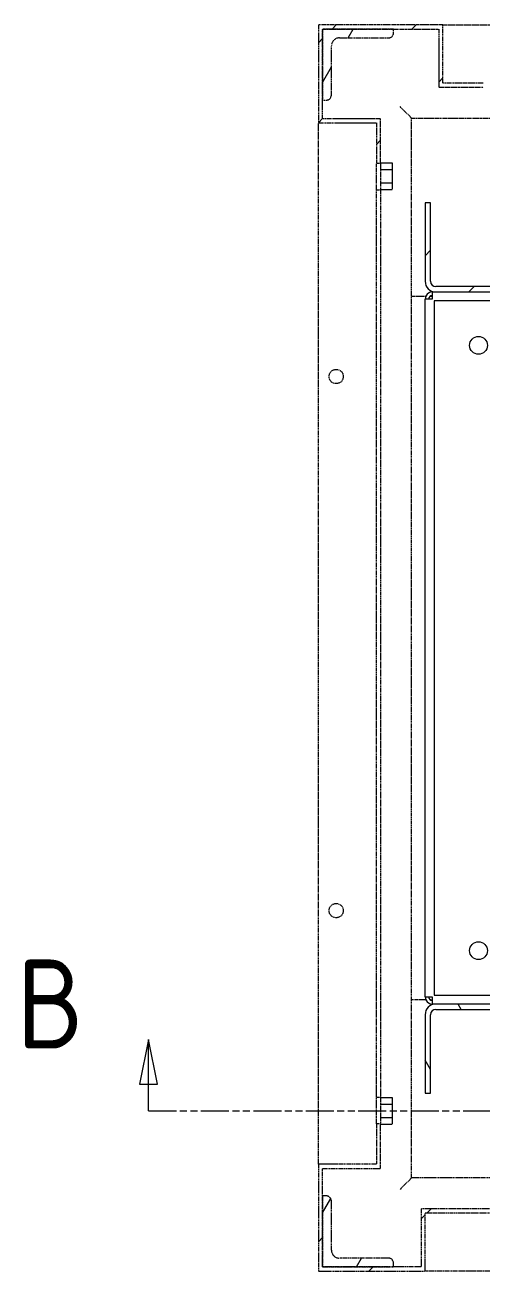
# Model space of a CAD drawing. Header units: millimetres. Extents: x 0 to 8410, y 0 to 5940.
# Drawn here: x 3042 to 3298, y 3684 to 4384 of the extents above; entities that cross this region are included whole.
import ezdxf

# ---------------------------------------------------------------- set-up
doc = ezdxf.new("R2010")
doc.units = ezdxf.units.MM
doc.header["$LTSCALE"] = 10
doc.linetypes.add('CHAIN', pattern=[0.3543, 0.2362, -0.0295, 0.0591, -0.0295])
doc.linetypes.add('DOUBLE_DASH_CHAIN', pattern=[1.2403, 0.6614, -0.0827, 0.1654, -0.0827, 0.1654, -0.0827])
doc.layers.add('가시적인 것(ISO)', color=3, linetype='Continuous', lineweight=5, true_color=0x00ff00)
doc.layers.add('참조(ISO)', color=6, linetype='DOUBLE_DASH_CHAIN', lineweight=5, true_color=0xff00ff)
doc.layers.add('단면선(ISO)', color=7, linetype='CHAIN', lineweight=5)
doc.layers.add('해치(ISO)', color=7, linetype='Continuous', lineweight=5)
doc.styles.add('부품번호텍스트_PSTEK_POSCO', font='isocp.shx')
pattern_1 = [(45, (0, 0), (-22.45064, 22.45064), [])]

# ---------------------------------------------------------------- blocks, each defined once
blk = doc.blocks.new('2dTransSection1')
at = {"layer": '단면선(ISO)', "linetype": 'Continuous'}
for p, q in [((311.147, 381.45), (310.647, 378.95)), ((311.147, 378.95), (311.147, 381.45)), ((311.647, 378.95), (311.147, 381.45)), ((310.647, 378.95), (311.647, 378.95)), ((311.147, 377.45), (311.147, 378.95)), ((311.147, 377.45), (311.307, 377.45))]:
    blk.add_line(p, q, dxfattribs=at)
at = {"layer": '단면선(ISO)', "linetype": 'DOUBLE_DASH_CHAIN', "ltscale": 0.237772}
blk.add_line((311.147, 377.45), (458.761, 377.45), dxfattribs=at)
at = {"layer": '단면선(ISO)', "linetype": 'Continuous', "flags": 128}
blk.add_lwpolyline([(311.647, 378.95), (311.147, 381.45), (310.647, 378.95), (311.647, 378.95)], dxfattribs=at)
at = {"layer": '단면선(ISO)'}
blk.add_solid([(311.647, 378.95), (311.147, 381.45), (310.647, 378.95), (311.647, 378.95)], dxfattribs=at)
at = {"layer": '단면선(ISO)', "insert": (303.721, 380.95), "char_height": 5, "attachment_point": 7, "style": '부품번호텍스트_PSTEK_POSCO'}
blk.add_mtext('B', dxfattribs=at)

msp = doc.modelspace()

# ---------------------------------------------------------------- hatches: boundary and pattern name
at = {"layer": '해치(ISO)'}
h = msp.add_hatch(dxfattribs=at)
h.set_pattern_fill('ANSI31', color=256, scale=254, style=0)
h.set_pattern_definition(pattern_1)
h.paths.add_polyline_path([(4439.29, 4349.43), (4439.29, 4382.13), (4464.69, 4382.13), (4504.69, 4382.13), (4504.69, 4342.13), (4504.69, 4331.73), (4471.99, 4331.73), (4471.99, 4306.73), (4474.29, 4306.73), (4474.29, 4329.43), (4506.99, 4329.43), (4506.99, 4384.43), (4436.99, 4384.43), (4436.99, 4351.73), (4414.29, 4351.73), (4414.29, 4349.43)])
h.paths.add_polyline_path([(3241.99, 4331.73), (3209.29, 4331.73), (3209.29, 4342.13), (3209.29, 4382.13), (3249.29, 4382.13), (3274.69, 4382.13), (3274.69, 4349.43), (3299.69, 4349.43), (3299.69, 4351.73), (3276.99, 4351.73), (3276.99, 4384.43), (3206.99, 4384.43), (3206.99, 4329.43), (3239.69, 4329.43), (3239.69, 4306.73), (3241.99, 4306.73)])
h.paths.add_polyline_path([(4449.29, 3686.73), (4449.29, 3719.43), (4399.29, 3719.43), (4399.29, 3696.73), (4401.59, 3696.73), (4401.59, 3717.13), (4446.99, 3717.13), (4446.99, 3684.43), (4506.99, 3684.43), (4506.99, 3744.43), (4474.29, 3744.43), (4474.29, 3767.13), (4471.99, 3767.13), (4471.99, 3742.13), (4504.69, 3742.13), (4504.69, 3726.73), (4504.69, 3686.73), (4464.69, 3686.73)])
h.paths.add_polyline_path([(3264.69, 3719.43), (3264.69, 3686.73), (3249.29, 3686.73), (3209.29, 3686.73), (3209.29, 3726.73), (3209.29, 3742.13), (3241.99, 3742.13), (3241.99, 3767.13), (3239.69, 3767.13), (3239.69, 3744.43), (3206.99, 3744.43), (3206.99, 3684.43), (3266.99, 3684.43), (3266.99, 3717.13), (3312.39, 3717.13), (3312.39, 3696.73), (3314.69, 3696.73), (3314.69, 3719.43), (3299.69, 3719.43)])
h = msp.add_hatch(dxfattribs=at)
h.set_pattern_fill('ANSI31', color=256, scale=254, angle=14.99998, style=0)
h.set_pattern_definition([(60, (0, 0), (-27.4963, 15.87501), [])])
edge = h.paths.add_edge_path()
edge.add_line((3209.29, 3686.73), (3249.29, 3686.73))
edge.add_line((3249.29, 3686.73), (3249.29, 3688.73))
edge.add_ellipse((3246.29, 3688.73), major_axis=(3, 0), ratio=1, start_angle=0, end_angle=90)
edge.add_line((3246.29, 3691.73), (3218.79, 3691.73))
edge.add_ellipse((3218.79, 3696.23), major_axis=(0, -4.5), ratio=1, start_angle=270, end_angle=360, ccw=False)
edge.add_line((3214.29, 3696.23), (3214.29, 3723.73))
edge.add_ellipse((3211.29, 3723.73), major_axis=(3, 0), ratio=1, start_angle=0, end_angle=90)
edge.add_line((3211.29, 3726.73), (3209.29, 3726.73))
edge.add_line((3209.29, 3726.73), (3209.29, 3686.73))
edge = h.paths.add_edge_path()
edge.add_ellipse((4495.19, 3696.23), major_axis=(4.5, 0), ratio=1, start_angle=270, end_angle=360)
edge.add_line((4499.69, 3696.23), (4499.69, 3723.73))
edge.add_ellipse((4502.69, 3723.73), major_axis=(0, 3), ratio=1, start_angle=0, end_angle=90, ccw=False)
edge.add_line((4502.69, 3726.73), (4504.69, 3726.73))
edge.add_line((4504.69, 3726.73), (4504.69, 3686.73))
edge.add_line((4504.69, 3686.73), (4464.69, 3686.73))
edge.add_line((4464.69, 3686.73), (4464.69, 3688.73))
edge.add_ellipse((4467.69, 3688.73), major_axis=(0, 3), ratio=1, start_angle=0, end_angle=90, ccw=False)
edge.add_line((4467.69, 3691.73), (4495.19, 3691.73))
edge = h.paths.add_edge_path()
edge.add_ellipse((3218.79, 4372.63), major_axis=(-4.5, 0), ratio=1, start_angle=270, end_angle=360)
edge.add_line((3214.29, 4372.63), (3214.29, 4345.13))
edge.add_ellipse((3211.29, 4345.13), major_axis=(0, -3), ratio=1, start_angle=0, end_angle=90, ccw=False)
edge.add_line((3211.29, 4342.13), (3209.29, 4342.13))
edge.add_line((3209.29, 4342.13), (3209.29, 4382.13))
edge.add_line((3209.29, 4382.13), (3249.29, 4382.13))
edge.add_line((3249.29, 4382.13), (3249.29, 4380.13))
edge.add_ellipse((3246.29, 4380.13), major_axis=(0, -3), ratio=1, start_angle=0, end_angle=90, ccw=False)
edge.add_line((3246.29, 4377.13), (3218.79, 4377.13))
edge = h.paths.add_edge_path()
edge.add_line((4467.69, 4377.13), (4495.19, 4377.13))
edge.add_ellipse((4495.19, 4372.63), major_axis=(0, 4.5), ratio=1, start_angle=270, end_angle=360, ccw=False)
edge.add_line((4499.69, 4372.63), (4499.69, 4345.13))
edge.add_ellipse((4502.69, 4345.13), major_axis=(-3, 0), ratio=1, start_angle=0, end_angle=90)
edge.add_line((4502.69, 4342.13), (4504.69, 4342.13))
edge.add_line((4504.69, 4342.13), (4504.69, 4382.13))
edge.add_line((4504.69, 4382.13), (4464.69, 4382.13))
edge.add_line((4464.69, 4382.13), (4464.69, 4380.13))
edge.add_ellipse((4467.69, 4380.13), major_axis=(-3, 0), ratio=1, start_angle=0, end_angle=90)
h = msp.add_hatch(dxfattribs=at)
h.set_pattern_fill('ANSI31', color=256, scale=254, style=0)
h.set_pattern_definition(pattern_1)
edge = h.paths.add_edge_path()
edge.add_line((3269.99, 4284.43), (3266.99, 4284.43))
edge.add_line((3266.99, 4284.43), (3266.99, 4240.43))
edge.add_ellipse((3272.99, 4240.43), major_axis=(-6, 0), ratio=1, start_angle=0, end_angle=90)
edge.add_line((3272.99, 4234.43), (3310.99, 4234.43))
edge.add_ellipse((3310.99, 4240.43), major_axis=(0, -6), ratio=1, start_angle=0, end_angle=90)
edge.add_line((3316.99, 4240.43), (3316.99, 4284.43))
edge.add_line((3316.99, 4284.43), (3313.99, 4284.43))
edge.add_line((3313.99, 4284.43), (3313.99, 4240.43))
edge.add_ellipse((3310.99, 4240.43), major_axis=(3, 0), ratio=1, start_angle=270, end_angle=360, ccw=False)
edge.add_line((3310.99, 4237.43), (3272.99, 4237.43))
edge.add_ellipse((3272.99, 4240.43), major_axis=(0, -3), ratio=1, start_angle=270, end_angle=360, ccw=False)
edge.add_line((3269.99, 4240.43), (3269.99, 4284.43))
h = msp.add_hatch(dxfattribs=at)
h.set_pattern_fill('ANSI31', color=256, scale=254, angle=75.00018, style=0)
h.set_pattern_definition([(120.0002, (0, 0), (-27.49626, -15.87508), [])])
edge = h.paths.add_edge_path()
edge.add_line((3313.99, 3784.43), (3316.99, 3784.43))
edge.add_line((3316.99, 3784.43), (3316.99, 3828.43))
edge.add_ellipse((3310.99, 3828.43), major_axis=(6, 0), ratio=1, start_angle=0, end_angle=90)
edge.add_line((3310.99, 3834.43), (3272.99, 3834.43))
edge.add_ellipse((3272.99, 3828.43), major_axis=(0, 6), ratio=1, start_angle=0, end_angle=90)
edge.add_line((3266.99, 3828.43), (3266.99, 3784.43))
edge.add_line((3266.99, 3784.43), (3269.99, 3784.43))
edge.add_line((3269.99, 3784.43), (3269.99, 3828.43))
edge.add_ellipse((3272.99, 3828.43), major_axis=(-3, 0), ratio=1, start_angle=270, end_angle=360, ccw=False)
edge.add_line((3272.99, 3831.43), (3310.99, 3831.43))
edge.add_ellipse((3310.99, 3828.43), major_axis=(0, 3), ratio=1, start_angle=270, end_angle=360, ccw=False)
edge.add_line((3313.99, 3828.43), (3313.99, 3784.43))

# ---------------------------------------------------------------- linework, layer by layer
at = {"layer": '가시적인 것(ISO)'}
for p, q in [((3269.99, 4284.43), (3266.99, 4284.43)), ((3266.99, 4284.43), (3266.99, 4240.43)), ((3269.99, 4240.43), (3269.99, 4284.43)), ((3310.99, 4237.43), (3272.99, 4237.43)), ((3266.99, 3838.43), (3266.99, 4230.43)), ((3270.99, 4230.43), (3266.99, 4230.43)), ((3270.99, 4234.43), (3272.99, 4234.43)), ((3270.99, 4234.43), (3270.99, 4230.43)), ((3271.99, 4229.43), (3271.99, 3839.43)), ((3861.99, 4229.43), (3271.99, 4229.43)), ((3272.99, 4234.43), (3310.99, 4234.43)), ((3266.99, 3838.43), (3270.99, 3838.43)), ((3270.99, 3838.43), (3270.99, 3834.43)), ((3271.99, 3839.43), (3861.99, 3839.43)), ((3272.99, 3834.43), (3270.99, 3834.43)), ((3310.99, 3834.43), (3272.99, 3834.43)), ((3272.99, 3831.43), (3310.99, 3831.43)), ((3266.99, 3828.43), (3266.99, 3784.43)), ((3269.99, 3784.43), (3269.99, 3828.43)), ((3266.99, 3784.43), (3269.99, 3784.43))]:
    msp.add_line(p, q, dxfattribs=at)
for centre in [(3296.99, 4204.43), (3296.99, 3864.43)]:
    msp.add_circle(centre, 5, dxfattribs=at)
for centre, radius, start, end in [((3272.99, 4240.43), 6, 180, 270), ((3272.99, 4240.43), 3, 180, 270), ((3270.99, 4230.43), 4, 90, 180), ((3270.99, 4230.43), 2, 90, 180), ((3270.99, 3838.43), 4, 180, 270), ((3270.99, 3838.43), 2, 180, 270), ((3272.99, 3828.43), 6, 90, 180), ((3272.99, 3828.43), 3, 90, 180)]:
    msp.add_arc(centre, radius, start, end, dxfattribs=at)
at = {"layer": '참조(ISO)', "ltscale": 0.352737}
msp.add_line((3276.99, 4384.43), (3206.99, 4384.43), dxfattribs=at)
at = {"layer": '참조(ISO)', "ltscale": 0.369534}
for p, q in [((3206.99, 4384.43), (3206.99, 4329.43)), ((3218.79, 4377.13), (3246.29, 4377.13)), ((3214.29, 4345.13), (3214.29, 4372.63)), ((3214.29, 3696.23), (3214.29, 3723.73)), ((3246.29, 3691.73), (3218.79, 3691.73))]:
    msp.add_line(p, q, dxfattribs=at)
at = {"layer": '참조(ISO)', "ltscale": 0.369412}
msp.add_line((3209.29, 4331.73), (3209.29, 4382.13), dxfattribs=at)
at = {"layer": '참조(ISO)', "ltscale": 0.351528}
msp.add_line((3209.29, 4382.13), (3274.69, 4382.13), dxfattribs=at)
at = {"layer": '참조(ISO)', "ltscale": 0.358336}
for p, q in [((3249.29, 4382.13), (3209.29, 4382.13)), ((3209.29, 4382.13), (3209.29, 4342.13)), ((3209.29, 3726.73), (3209.29, 3686.73)), ((3209.29, 3686.73), (3249.29, 3686.73))]:
    msp.add_line(p, q, dxfattribs=at)
at = {"layer": '참조(ISO)', "ltscale": 0.063385}
for p, q in [((3249.29, 4380.13), (3249.29, 4382.13)), ((3209.29, 4342.13), (3211.29, 4342.13)), ((3211.29, 3726.73), (3209.29, 3726.73)), ((3249.29, 3686.73), (3249.29, 3688.73))]:
    msp.add_line(p, q, dxfattribs=at)
at = {"layer": '참조(ISO)', "ltscale": 0.376637}
for p, q in [((3274.69, 4382.13), (3274.69, 4349.43)), ((3276.99, 4351.73), (3276.99, 4384.43)), ((3206.99, 4329.43), (3239.69, 4329.43)), ((3241.99, 4331.73), (3209.29, 4331.73)), ((3239.69, 3744.43), (3206.99, 3744.43)), ((3209.29, 3742.13), (3241.99, 3742.13)), ((3264.69, 3719.43), (3264.69, 3686.73)), ((3266.99, 3684.43), (3266.99, 3717.13))]:
    msp.add_line(p, q, dxfattribs=at)
at = {"layer": '참조(ISO)', "ltscale": 0.362503}
msp.add_line((3276.99, 4384.43), (4436.99, 4384.43), dxfattribs=at)
at = {"layer": '참조(ISO)', "ltscale": 0.00358}
for p, q in [((3215.69, 4375.73), (3215.61, 4375.82)), ((3215.69, 3693.13), (3215.61, 3693.05))]:
    msp.add_line(p, q, dxfattribs=at)
at = {"layer": '참조(ISO)', "ltscale": 0.33594}
for p, q in [((3274.69, 4349.43), (3299.69, 4349.43)), ((3241.99, 4306.73), (3241.99, 4331.73)), ((3241.99, 3742.13), (3241.99, 3767.13))]:
    msp.add_line(p, q, dxfattribs=at)
at = {"layer": '참조(ISO)', "ltscale": 0.36604}
for p, q in [((3299.69, 4351.73), (3276.99, 4351.73)), ((3239.69, 4329.43), (3239.69, 4306.73)), ((3239.69, 3767.13), (3239.69, 3744.43)), ((3266.99, 3717.13), (3312.39, 3717.13))]:
    msp.add_line(p, q, dxfattribs=at)
at = {"layer": '참조(ISO)', "ltscale": 0.32854}
for p, q in [((3259.29, 4332.13), (3252.89, 4338.53)), ((3259.29, 3736.73), (3252.89, 3730.33))]:
    msp.add_line(p, q, dxfattribs=at)
at = {"layer": '참조(ISO)', "ltscale": 0.362815}
msp.add_line((3206.99, 3744.43), (3206.99, 4329.43), dxfattribs=at)
at = {"layer": '참조(ISO)', "ltscale": 0.357854}
msp.add_line((3259.29, 4332.13), (3316.99, 4332.13), dxfattribs=at)
at = {"layer": '참조(ISO)', "ltscale": 0.363671}
msp.add_line((3259.29, 3736.73), (3259.29, 4332.13), dxfattribs=at)
at = {"layer": '참조(ISO)', "ltscale": 0.072907}
for p, q in [((3239.69, 4306.73), (3241.99, 4306.73)), ((3239.69, 4291.73), (3241.99, 4291.73)), ((3239.69, 3782.13), (3241.99, 3782.13)), ((3241.99, 3767.13), (3239.69, 3767.13))]:
    msp.add_line(p, q, dxfattribs=at)
at = {"layer": '참조(ISO)', "ltscale": 0.403128}
for p, q in [((3239.69, 4291.73), (3239.69, 4306.73)), ((3241.99, 4306.73), (3241.99, 4291.73)), ((3239.69, 3767.13), (3239.69, 3782.13)), ((3241.99, 3782.13), (3241.99, 3767.13))]:
    msp.add_line(p, q, dxfattribs=at)
at = {"layer": '참조(ISO)', "ltscale": 0.206225}
for p, q in [((3241.99, 4306.94), (3248.49, 4306.94)), ((3241.99, 4303.19), (3248.49, 4303.19)), ((3241.99, 4295.68), (3248.49, 4295.68)), ((3241.99, 4291.93), (3248.49, 4291.93)), ((3241.99, 3781.94), (3248.49, 3781.94)), ((3241.99, 3778.19), (3248.49, 3778.19)), ((3241.99, 3770.68), (3248.49, 3770.68)), ((3241.99, 3766.93), (3248.49, 3766.93))]:
    msp.add_line(p, q, dxfattribs=at)
at = {"layer": '참조(ISO)', "ltscale": 0.30257}
for p, q in [((3248.49, 4306.94), (3248.49, 4303.19)), ((3248.49, 4303.19), (3248.49, 4295.68)), ((3248.49, 4295.68), (3248.49, 4291.93)), ((3248.49, 3781.94), (3248.49, 3778.19)), ((3248.49, 3778.19), (3248.49, 3770.68)), ((3248.49, 3770.68), (3248.49, 3766.93))]:
    msp.add_line(p, q, dxfattribs=at)
at = {"layer": '참조(ISO)', "ltscale": 0.3636}
for p, q in [((3239.69, 3782.13), (3239.69, 4291.73)), ((3241.99, 4291.73), (3241.99, 3782.13))]:
    msp.add_line(p, q, dxfattribs=at)
at = {"layer": '참조(ISO)', "ltscale": 0.325696}
for p, q in [((3259.29, 4232.13), (3267.37, 4232.13)), ((3267.37, 3836.73), (3259.29, 3836.73))]:
    msp.add_line(p, q, dxfattribs=at)
at = {"layer": '참조(ISO)', "ltscale": 0.033343}
for p, q in [((3269.94, 4232.13), (3270.99, 4232.13)), ((3270.99, 3836.73), (3269.94, 3836.73))]:
    msp.add_line(p, q, dxfattribs=at)
at = {"layer": '참조(ISO)', "ltscale": 0.372118}
for p, q in [((3206.99, 3744.43), (3206.99, 3684.43)), ((3206.99, 3684.43), (3266.99, 3684.43))]:
    msp.add_line(p, q, dxfattribs=at)
at = {"layer": '참조(ISO)', "ltscale": 0.372222}
for p, q in [((3209.29, 3686.73), (3209.29, 3742.13)), ((3264.69, 3686.73), (3209.29, 3686.73))]:
    msp.add_line(p, q, dxfattribs=at)
at = {"layer": '참조(ISO)', "ltscale": 0.36987}
msp.add_line((3332.69, 3736.73), (3259.29, 3736.73), dxfattribs=at)
at = {"layer": '참조(ISO)', "ltscale": 0.36648}
msp.add_line((3314.69, 3719.43), (3264.69, 3719.43), dxfattribs=at)
at = {"layer": '참조(ISO)', "ltscale": 0.360035}
msp.add_line((3396.49, 3684.43), (3266.99, 3684.43), dxfattribs=at)
at = {"layer": '참조(ISO)', "ltscale": 0.337724}
for centre in [(3216.99, 4186.93), (3216.99, 3886.93)]:
    msp.add_circle(centre, 4, dxfattribs=at)
at = {"layer": '참조(ISO)', "ltscale": 0.284955}
for centre, start, end in [((3218.79, 4372.63), 90, 180), ((3218.79, 3696.23), 180, 270)]:
    msp.add_arc(centre, 4.5, start, end, dxfattribs=at)
at = {"layer": '참조(ISO)', "ltscale": 0.149482}
for centre, start, end in [((3246.29, 4380.13), 270, 0), ((3211.29, 4345.13), 270, 0), ((3211.29, 3723.73), 0, 90), ((3246.29, 3688.73), 0, 90)]:
    msp.add_arc(centre, 3, start, end, dxfattribs=at)

# ---------------------------------------------------------------- block references
at = {"layer": '단면선(ISO)', "xscale": 10, "yscale": 10, "zscale": 10}
msp.add_blockref('2dTransSection1', (0, 0), dxfattribs=at)

doc.saveas('drawing.dxf')
